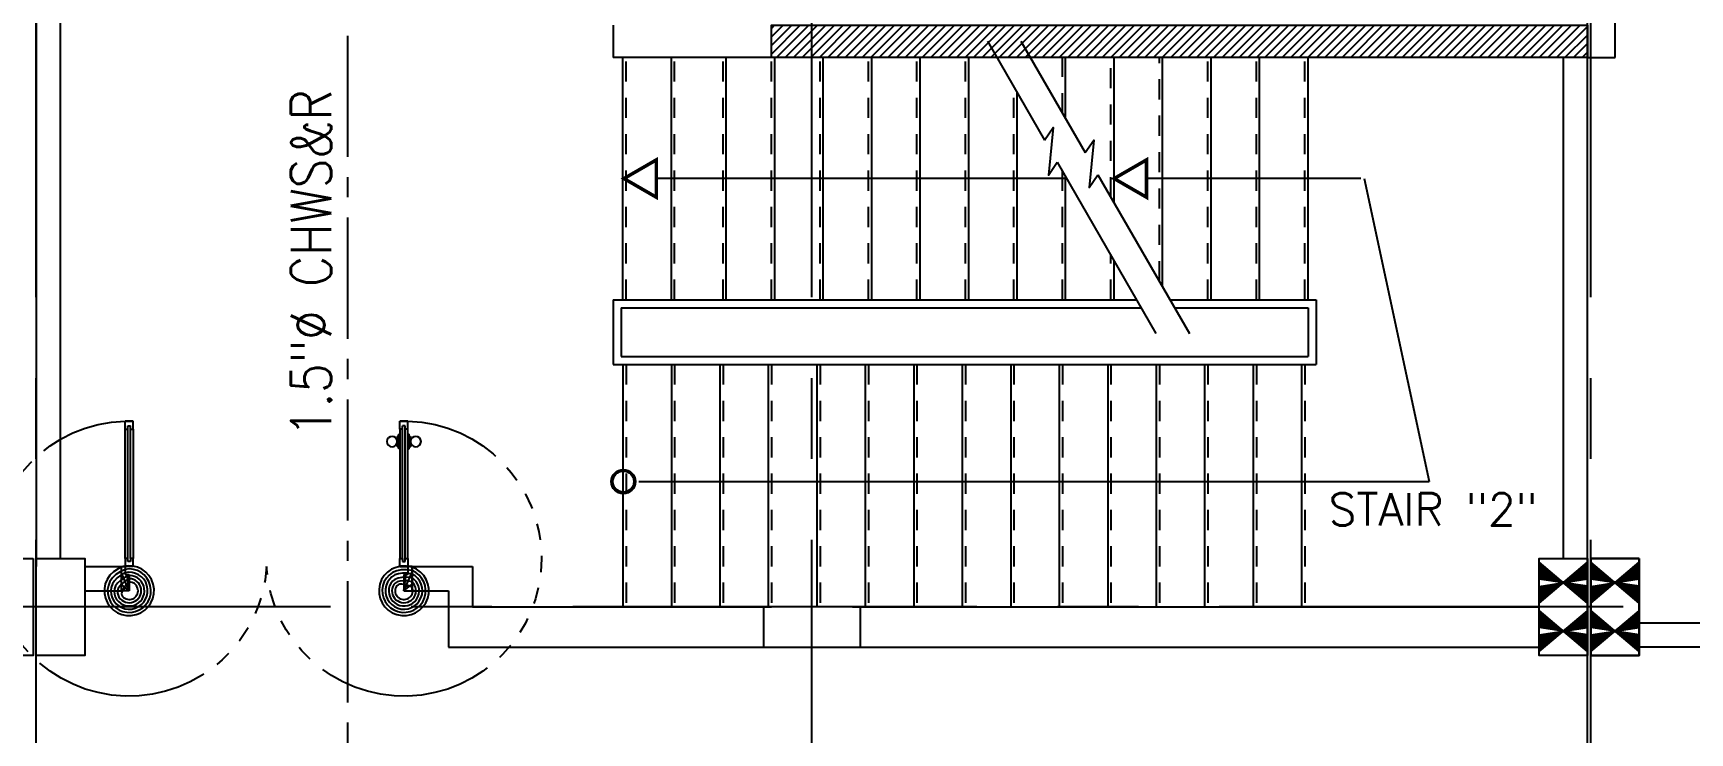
# Model space of a CAD drawing. Extents: x 417866242 to 417866861, y 43498051 to 43498155.
# Drawn here: x 417866821.67 to 417866831.92, y 43498112.86 to 43498117.19 of the extents above; entities that cross this region are included whole.
import ezdxf
from ezdxf.enums import TextEntityAlignment as Align

# ---------------------------------------------------------------- set-up
doc = ezdxf.new("R2010")
doc.units = 0
doc.header["$MEASUREMENT"] = 0
for name, pattern in [('CENTER2', [1.125, 0.75, -0.125, 0.125, -0.125]), ('CENTERX2', [4, 2.5, -0.5, 0.5, -0.5]), ('HIDDEN', [0.375, 0.25, -0.125]), ('HIDDEN2', [0.1875, 0.125, -0.0625])]:
    doc.linetypes.add(name, pattern=pattern)
doc.layers.get('0').update_dxf_attribs({"linetype": 'CONTINUOUS'})
for name, color, linetype in [('AC-CH', 6, 'CENTER2'), ('AC-CHT', 2, 'CONTINUOUS'), ('AXES', 11, 'CENTERX2'), ('COL', 11, 'CONTINUOUS'), ('DOOR', 11, 'CONTINUOUS'), ('HAT', 11, 'CONTINUOUS'), ('RM-NAME', 11, 'CONTINUOUS'), ('STR', 11, 'CONTINUOUS'), ('WALL', 11, 'CONTINUOUS')]:
    doc.layers.add(name, color=color, linetype=linetype)
doc.styles.add('KHRS2', font='ROMANS.shx', dxfattribs={"height": 200})
doc.styles.add('ROMANS', font='ROMANS.shx', dxfattribs={"width": 0.6})

# ---------------------------------------------------------------- blocks, each defined once
blk = doc.blocks.new('A$C272A55A0')
at = {"layer": 'DOOR', "color": 0, "linetype": 'ByBlock'}
for p, q in [((-0.0001203324354719371, 900.3541752648598), (-0.0001203324500238523, 1050.354175264831)), ((49.99987966756453, 1050.354175264918), (-0.0001203324354719371, 1050.354175264918)), ((49.99987966756453, 950.354175264918), (49.99987966756453, 1050.354175264918)), ((1749.999879667535, 950.354175264918), (1749.999879667535, 1050.354175264918)), ((1749.999879667535, 1050.354175264918), (1799.999879667535, 1050.354175264918)), ((1799.999879667535, 1050.354175264918), (1799.999879667535, 900.354175264918)), ((24.99987966756453, 950.354175264918), (49.99987966756453, 950.354175264918)), ((24.99987966756453, 900.354175264918), (24.99987966756453, 950.354175264918)), ((1774.999879667535, 950.354175264918), (1749.999879667535, 950.354175264918)), ((1774.999879667535, 900.354175264918), (1774.999879667535, 950.354175264918)), ((-0.0001203324354719371, 900.354175264918), (24.99987966756453, 900.354175264918)), ((74.99987966756453, 900.354175264918), (24.99987966756453, 900.354175264918)), ((24.99987966756453, 850.354175264918), (24.99987966756453, 900.354175264918)), ((41.99987966756453, 850.354175264918), (24.99987966756453, 850.354175264918)), ((57.99987966756453, 870.354175264918), (41.99987966756453, 870.354175264918)), ((41.99987966756453, 870.354175264918), (41.99987966756453, 850.354175264918)), ((57.99987966756453, 850.354175264918), (57.99987966756453, 870.354175264918)), ((74.99987966756453, 850.354175264918), (57.99987966756453, 850.354175264918)), ((74.99987966756453, 900.354175264918), (74.99987966756453, 850.354175264918)), ((1724.999879667535, 900.354175264918), (1774.999879667535, 900.354175264918)), ((1724.999879667535, 900.354175264918), (1724.999879667535, 850.354175264918)), ((1724.999879667535, 850.354175264918), (1741.999879667535, 850.354175264918)), ((1741.999879667535, 870.354175264918), (1757.999879667535, 870.354175264918)), ((1741.999879667535, 850.354175264918), (1741.999879667535, 870.354175264918)), ((1757.999879667535, 870.354175264918), (1757.999879667535, 850.354175264918)), ((1757.999879667535, 850.354175264918), (1774.999879667535, 850.354175264918)), ((1799.999879667535, 900.354175264918), (1774.999879667535, 900.354175264918)), ((1774.999879667535, 850.354175264918), (1774.999879667535, 900.354175264918)), ((1717.799879667495, 160.1117180435103), (1708.799879667495, 160.1117180435103)), ((1708.799879667495, 95.31171804352198), (1708.799879667495, 160.1117180435103)), ((1724.999879667535, 172.7117180435162), (1717.799879667495, 172.7117180435162)), ((1717.799879667495, 172.7117180435162), (1717.799879667495, 82.71171804351616)), ((1717.799879667495, 95.31171804352198), (1717.799879667495, 160.1117180435103)), ((1774.999879667535, 172.7117180435162), (1782.199879667576, 172.7117180435162)), ((1782.199879667576, 172.7117180435162), (1782.199879667576, 82.71171804351616)), ((1782.199879667576, 160.1117180435103), (1791.199879667576, 160.1117180435103)), ((1782.199879667576, 95.31171804352198), (1782.199879667576, 160.1117180435103)), ((1791.199879667576, 95.31171804352198), (1791.199879667576, 160.1117180435103)), ((24.99987966756453, 50.35417526491801), (41.99987966753542, 50.35417526491801)), ((24.99987966756453, 50.35417526491801), (24.99987966756453, 0.3541752649180125)), ((24.99987966756453, 0.3541752649180125), (74.99987966756453, 0.3541752649180125)), ((74.99987966756453, 0.3541752649180125), (24.99987966756453, 0.3541752649180125)), ((41.99987966753542, 50.35417526491801), (41.99987966753542, 30.35417526491801)), ((41.99987966756453, 30.35417526491801), (57.99987966756453, 30.35417526491801)), ((57.99987966756453, 50.35417526491801), (74.99987966756453, 50.35417526491801)), ((57.99987966756453, 50.35417526491801), (57.99987966756453, 30.35417526491801)), ((74.99987966756453, 50.35417526491801), (74.99987966704066, 0.3541752648889087)), ((1717.799879667495, 95.31171804352198), (1708.799879667495, 95.31171804352198)), ((1724.999879667535, 82.71171804351616), (1717.799879667495, 82.71171804351616)), ((1741.999879667535, 50.35417526491801), (1724.999879667535, 50.35417526491801)), ((1724.999879667535, 50.35417526491801), (1724.999879668059, 0.3541752648889087)), ((1774.999879667535, 0.3541752649180125), (1724.999879667535, 0.3541752649180125)), ((1724.999879667535, 0.3541752649180125), (1774.999879667535, 0.3541752649180125)), ((1741.999879667535, 50.35417526491801), (1741.999879667535, 30.35417526491801)), ((1757.999879667535, 30.35417526491801), (1741.999879667535, 30.35417526491801)), ((1774.999879667535, 50.35417526491801), (1757.999879667565, 50.35417526491801)), ((1757.999879667565, 50.35417526491801), (1757.999879667565, 30.35417526491801)), ((1774.999879667535, 82.71171804351616), (1782.199879667576, 82.71171804351616)), ((1774.999879667535, 50.35417526491801), (1774.999879667535, 0.3541752649180125)), ((1782.199879667576, 95.31171804352198), (1791.199879667576, 95.31171804352198))]:
    blk.add_line(p, q, dxfattribs=at)
at = {"layer": 'DOOR', "color": 9, "linetype": 'ByBlock'}
for p, q in [((49.99987966756453, 1050.354175264918), (-0.0001203324354719371, 1010.208440949064)), ((49.99987966756453, 1050.354175264918), (-0.0001203324354719371, 936.6442452724732)), ((49.99987966756453, 1050.354175264918), (36.64259362407029, 950.354175264918)), ((1749.999879667535, 1050.354175264918), (1799.999879667535, 1010.208440949064)), ((1749.999879667535, 1050.354175264918), (1799.999879667535, 936.6442452724732)), ((1749.999879667535, 1050.354175264918), (1763.35716571103, 950.354175264918))]:
    blk.add_line(p, q, dxfattribs=at)
at = {"layer": 'DOOR', "linetype": 'ByBlock'}
for p, q in [((24.99987966756453, 850.354175264918), (24.99987966756453, 50.35417526491801)), ((41.99987966756453, 850.354175264918), (41.99987966753542, 50.35417526491801)), ((57.99987966756453, 850.354175264918), (57.99987966756453, 50.35417526491801)), ((74.99987966756453, 50.35417526491801), (74.99987966756453, 850.354175264918)), ((1724.999879667535, 50.35417526491801), (1724.999879667535, 850.354175264918)), ((1741.999879667535, 850.354175264918), (1741.999879667535, 50.35417526491801)), ((1757.999879667535, 850.354175264918), (1757.999879667565, 50.35417526491801)), ((1774.999879667535, 850.354175264918), (1774.999879667535, 50.35417526491801))]:
    blk.add_line(p, q, dxfattribs=at)
at = {"layer": 'DOOR', "color": 0, "linetype": 'ByBlock'}
for centre in [(1676.468935452576, 127.7117180435162), (1823.530823882553, 127.7117180435162)]:
    blk.add_circle(centre, 32.39999999998526, dxfattribs=at)
at = {"layer": 'DOOR', "color": 9, "linetype": 'ByBlock'}
for centre, radius, start, end in [((49.99987966756453, 1050.354175264918), 54.40195781277725, 203.2073828919769, 270), ((49.99987966756453, 1050.354175264918), 34.40195781277725, 180, 270), ((49.99987966756453, 1050.354175264918), 14.40195781277725, 180, 270), ((1749.999879667535, 1050.354175264918), 14.40195781277725, 270, 0), ((1749.999879667535, 1050.354175264918), 34.40195781277725, 270, 0), ((1749.999879667535, 1050.354175264918), 54.40195781277725, 270, 336.7926171080232), ((49.99987966756453, 1050.354175264918), 74.40195781277725, 227.7764264168309, 270), ((49.99987966756453, 1050.354175264918), 94.40195781277725, 238.0181880330829, 270), ((49.99987966756453, 1050.354175264918), 114.4019578127773, 244.083841882062, 257.3774258712915), ((49.99987966756453, 1050.354175264918), 134.4019578127773, 248.1598493930308, 259.2800236451595), ((1749.999879667535, 1050.354175264918), 74.40195781277725, 270, 312.2235735831691), ((1749.999879667535, 1050.354175264918), 94.40195781277725, 270, 301.9818119669171), ((1749.999879667535, 1050.354175264918), 114.4019578127773, 282.6225741287084, 295.916158117938), ((1749.999879667535, 1050.354175264918), 134.4019578127773, 280.7199763548405, 291.8401506069692), ((49.99987966756453, 1050.354175264918), 154.4019578127773, 251.1052885492919, 256.2857707775486), ((1749.999879667535, 1050.354175264918), 154.4019578127773, 283.7142292224514, 288.8947114507081)]:
    blk.add_arc(centre, radius, start, end, dxfattribs=at)
at = {"layer": 'DOOR', "linetype": 'HIDDEN', "ltscale": 0.5}
for centre, radius, start, end in [((49.99987966756453, 851.395841931575), 851.4087845464003, 268.3173765331032, 3.296482377102192), ((1749.999879667521, 851.3958419315459), 851.4087845463584, 176.7035176228957, 271.6826234668978)]:
    blk.add_arc(centre, radius, start, end, dxfattribs=at)
at = {"layer": 'WALL', "linetype": 'ByBlock'}
blk.add_line((1799.999879667565, 900.3541752650344), (1799.99987966755, 1050.354175265005), dxfattribs=at)
blk = doc.blocks.new('*X78')
at = {"color": 0}
for p, q in [((61359.22208648539, 153159.3599540289), (61539.59610626817, 153339.7339738117)), ((61359.22208648538, 153212.3929626179), (61486.56309767918, 153339.7339738117)), ((61359.22208648537, 153265.4259712069), (61433.53008909019, 153339.7339738117)), ((61359.22208648537, 153318.4589797959), (61380.4970805012, 153339.7339738117)), ((61392.62911485726, 153139.7339738118), (61592.62911485717, 153339.7339738117)), ((61445.66212344625, 153139.7339738118), (61645.66212344616, 153339.7339738117)), ((61498.69513203524, 153139.7339738118), (61698.69513203515, 153339.7339738117)), ((61551.72814062423, 153139.7339738118), (61751.72814062415, 153339.7339738117)), ((61604.76114921322, 153139.7339738118), (61804.76114921314, 153339.7339738117)), ((61657.79415780221, 153139.7339738118), (61857.79415780213, 153339.7339738117)), ((61710.8271663912, 153139.7339738118), (61910.82716639112, 153339.7339738117)), ((61763.86017498019, 153139.7339738118), (61963.86017498012, 153339.7339738117)), ((61816.89318356918, 153139.7339738118), (62016.8931835691, 153339.7339738117)), ((61869.92619215817, 153139.7339738118), (62069.9261921581, 153339.7339738117)), ((61922.95920074716, 153139.7339738118), (62122.95920074709, 153339.7339738117)), ((61975.99220933615, 153139.7339738118), (62175.99220933608, 153339.7339738117)), ((62029.02521792514, 153139.7339738118), (62229.02521792507, 153339.7339738117)), ((62082.05822651413, 153139.7339738118), (62282.05822651407, 153339.7339738117)), ((62135.09123510312, 153139.7339738118), (62335.09123510306, 153339.7339738117)), ((62188.12424369211, 153139.7339738118), (62388.12424369205, 153339.7339738117)), ((62241.1572522811, 153139.7339738118), (62441.15725228105, 153339.7339738117)), ((62294.19026087009, 153139.7339738118), (62494.19026087003, 153339.7339738117)), ((62347.22326945908, 153139.7339738118), (62547.22326945903, 153339.7339738117)), ((62400.25627804807, 153139.7339738118), (62600.25627804802, 153339.7339738117)), ((62453.28928663706, 153139.7339738118), (62653.28928663702, 153339.7339738117)), ((62506.32229522605, 153139.7339738118), (62706.322295226, 153339.7339738117)), ((62559.35530381504, 153139.7339738118), (62759.355303815, 153339.7339738117)), ((62612.38831240403, 153139.7339738118), (62812.38831240399, 153339.7339738117)), ((62665.42132099302, 153139.7339738118), (62865.42132099298, 153339.7339738117)), ((62718.45432958201, 153139.7339738118), (62918.45432958197, 153339.7339738117)), ((62771.48733817101, 153139.7339738118), (62971.48733817097, 153339.7339738117)), ((62824.52034675999, 153139.7339738118), (63024.52034675996, 153339.7339738117)), ((62877.55335534898, 153139.7339738118), (63077.55335534895, 153339.7339738117)), ((62930.58636393797, 153139.7339738118), (63130.58636393795, 153339.7339738117)), ((62983.61937252696, 153139.7339738118), (63183.61937252693, 153339.7339738117)), ((63036.65238111596, 153139.7339738118), (63236.65238111593, 153339.7339738117)), ((63089.68538970494, 153139.7339738118), (63289.68538970492, 153339.7339738117)), ((63142.71839829393, 153139.7339738118), (63342.71839829391, 153339.7339738117)), ((63195.75140688293, 153139.7339738118), (63395.7514068829, 153339.7339738117)), ((63248.78441547191, 153139.7339738118), (63448.7844154719, 153339.7339738117)), ((63301.81742406091, 153139.7339738118), (63501.81742406089, 153339.7339738117)), ((63354.8504326499, 153139.7339738118), (63554.85043264988, 153339.7339738117)), ((63407.88344123888, 153139.7339738118), (63607.88344123888, 153339.7339738117)), ((63460.91644982788, 153139.7339738118), (63660.91644982787, 153339.7339738118)), ((63513.94945841686, 153139.7339738118), (63713.94945841686, 153339.7339738118)), ((63566.98246700585, 153139.7339738118), (63766.98246700585, 153339.7339738118)), ((63620.01547559485, 153139.7339738118), (63820.01547559485, 153339.7339738118)), ((63673.04848418383, 153139.7339738117), (63873.04848418383, 153339.7339738118)), ((63726.08149277283, 153139.7339738117), (63926.08149277283, 153339.7339738118)), ((63779.11450136182, 153139.7339738117), (63979.11450136182, 153339.7339738118)), ((63832.1475099508, 153139.7339738117), (64032.14750995081, 153339.7339738118)), ((63885.1805185398, 153139.7339738117), (64085.1805185398, 153339.7339738118)), ((63938.21352712878, 153139.7339738117), (64138.2135271288, 153339.7339738118)), ((63991.24653571778, 153139.7339738117), (64191.24653571779, 153339.7339738118)), ((64044.27954430677, 153139.7339738117), (64244.27954430678, 153339.7339738118)), ((64097.31255289575, 153139.7339738117), (64297.31255289578, 153339.7339738118)), ((64150.34556148475, 153139.7339738117), (64350.34556148477, 153339.7339738118)), ((64203.37857007374, 153139.7339738117), (64403.37857007376, 153339.7339738118)), ((64256.41157866273, 153139.7339738117), (64456.41157866275, 153339.7339738118)), ((64309.44458725172, 153139.7339738117), (64509.44458725175, 153339.7339738118)), ((64362.4775958407, 153139.7339738117), (64562.47759584073, 153339.7339738118)), ((64415.5106044297, 153139.7339738117), (64615.51060442973, 153339.7339738118)), ((64468.54361301869, 153139.7339738117), (64668.54361301872, 153339.7339738118)), ((64521.57662160768, 153139.7339738117), (64721.57662160771, 153339.7339738118)), ((64574.60963019667, 153139.7339738117), (64774.6096301967, 153339.7339738118)), ((64627.64263878566, 153139.7339738117), (64827.6426387857, 153339.7339738118)), ((64680.67564737465, 153139.7339738117), (64880.67564737469, 153339.7339738118)), ((64733.70865596364, 153139.7339738117), (64933.70865596368, 153339.7339738118)), ((64786.74166455263, 153139.7339738117), (64986.74166455268, 153339.7339738118)), ((64839.77467314162, 153139.7339738117), (65039.77467314167, 153339.7339738118)), ((64892.80768173061, 153139.7339738117), (65092.80768173066, 153339.7339738118)), ((64945.8406903196, 153139.7339738117), (65145.84069031965, 153339.7339738118)), ((64998.87369890859, 153139.7339738117), (65198.87369890865, 153339.7339738118)), ((65051.90670749758, 153139.7339738117), (65251.90670749763, 153339.7339738118)), ((65104.93971608657, 153139.7339738117), (65304.93971608663, 153339.7339738118)), ((65157.97272467556, 153139.7339738117), (65357.97272467562, 153339.7339738118)), ((65211.00573326455, 153139.7339738117), (65411.00573326461, 153339.7339738118)), ((65264.03874185354, 153139.7339738117), (65464.0387418536, 153339.7339738118)), ((65317.07175044253, 153139.7339738117), (65517.0717504426, 153339.7339738118)), ((65370.10475903152, 153139.7339738117), (65570.10475903159, 153339.7339738118)), ((65423.13776762051, 153139.7339738117), (65623.13776762059, 153339.7339738118)), ((65476.1707762095, 153139.7339738117), (65676.17077620958, 153339.7339738118)), ((65529.20378479849, 153139.7339738117), (65729.20378479856, 153339.7339738118)), ((65582.23679338748, 153139.7339738117), (65782.23679338756, 153339.7339738118)), ((65635.26980197646, 153139.7339738117), (65835.26980197655, 153339.7339738118)), ((65688.30281056547, 153139.7339738117), (65888.30281056554, 153339.7339738118)), ((65741.33581915445, 153139.7339738117), (65941.33581915454, 153339.7339738118)), ((65794.36882774344, 153139.7339738117), (65994.36882774353, 153339.7339738118)), ((65847.40183633243, 153139.7339738117), (66047.40183633252, 153339.7339738118)), ((65900.43484492142, 153139.7339738117), (66100.43484492152, 153339.7339738118)), ((65953.46785351042, 153139.7339738117), (66153.4678535105, 153339.7339738118)), ((66006.5008620994, 153139.7339738117), (66206.50086209949, 153339.7339738118)), ((66059.53387068839, 153139.7339738117), (66259.5338706885, 153339.7339738118)), ((66112.56687927738, 153139.7339738117), (66312.56687927748, 153339.7339738118)), ((66165.59988786637, 153139.7339738117), (66365.59988786647, 153339.7339738118)), ((66218.63289645537, 153139.7339738117), (66409.2220864852, 153330.3231638415)), ((66271.66590504436, 153139.7339738117), (66409.2220864852, 153277.2901552526)), ((66324.69891363334, 153139.7339738117), (66409.2220864852, 153224.2571466636)), ((66377.73192222233, 153139.7339738117), (66409.2220864852, 153171.2241380746))]:
    blk.add_line(p, q, dxfattribs=at)
blk = doc.blocks.new('C5V')
at = {"layer": 'HAT'}
h = blk.add_hatch(dxfattribs=at)
h.set_pattern_fill('ANSI31', color=256, scale=300, style=0)
h.set_pattern_definition([(45, (-249196.1822811713, -54711.00533739357), (-26.51650429449553, 26.51650429449553), [])])
h.paths.add_polyline_path([(-19.9999999999709, 600.0000000000073), (-320, 600.0000000000073), (-320.0000000000291, 299.99999999992), (-19.99999999991269, 299.99999999992)])
h.paths.add_polyline_path([(-19.9999999999709, 299.9999999999127), (-320, 299.9999999999127), (-320, 7.275957614183426e-12), (-19.99999999994179, 7.275957614183426e-12)])
h = blk.add_hatch(dxfattribs=at)
h.set_pattern_fill('ANSI31', color=256, scale=300, style=0)
h.set_pattern_definition([(45, (-248876.1822811713, -54711.00533739358), (-26.51650429449553, 26.51650429449553), [])])
h.paths.add_polyline_path([(300.0000000000582, 600), (2.91038304567337e-11, 600), (0, 299.9999999999127), (300.0000000001164, 299.9999999999127)])
h.paths.add_polyline_path([(300.0000000000582, 299.9999999999054), (2.91038304567337e-11, 299.9999999999054), (2.91038304567337e-11, 0), (300.0000000000873, 0)])
at = {"layer": 'COL'}
for points in [[(-19.99999999994179, 600.0000000000073), (-19.99999999994179, 7.275957614183426e-12), (-320.0000000000291, 7.275957614183426e-12), (-320.0000000000291, 600.0000000000073)], [(300.0000000000873, 600), (300.0000000000873, 0), (0, 0), (0, 600)]]:
    blk.add_lwpolyline(points, close=True, dxfattribs=at)

msp = doc.modelspace()

# ---------------------------------------------------------------- hatches: boundary and pattern name
at = {"layer": 'HAT'}
h = msp.add_hatch(dxfattribs=at)
h.set_pattern_fill('ANSI31', color=256, scale=0.3, style=0)
h.set_pattern_definition([(45, (417866437.9232469, 43498071.50875666), (-0.02651650429449553, 0.02651650429449554), [])])
h.paths.add_polyline_path([(417866826.4884785, 43498113.63975666), (417866826.1884785, 43498113.63975666), (417866826.1884785, 43498113.38975666), (417866826.4884785, 43498113.38975666)])
h.paths.add_polyline_path([(417866826.7884785, 43498113.63975666), (417866826.4884785, 43498113.63975666), (417866826.4884785, 43498113.38975666), (417866826.7884785, 43498113.38975666)])

# ---------------------------------------------------------------- linework, layer by layer
at = {"layer": 'AC-CH'}
msp.add_line((417866823.6134721, 43498120.54863261), (417866823.6134721, 43498112.15612842), dxfattribs=at)
at = {"layer": 'AXES'}
for p, q in [((417866826.4884786, 43498075.55546302), (417866826.4884786, 43498154.36813814)), ((417866821.6884786, 43498075.55546302), (417866821.6884786, 43498153.69219407)), ((417866831.2884786, 43498075.55546302), (417866831.2884786, 43498153.68293497)), ((417866831.3084787, 43498075.55546302), (417866831.3084787, 43498153.68293497)), ((417866847.5084786, 43498113.63975666), (417866778.4170337, 43498113.63975666))]:
    msp.add_line(p, q, dxfattribs=at)
at = {"layer": 'COL'}
for points in [[(417866831.2884785, 43498117.23975666), (417866831.2884785, 43498117.03975666), (417866826.2384785, 43498117.03975666), (417866826.2384785, 43498117.23975666)], [(417866826.1884785, 43498113.63975666), (417866826.1884785, 43498113.38975666), (417866826.7884785, 43498113.38975666), (417866826.7884785, 43498113.63975666)]]:
    msp.add_lwpolyline(points, close=True, dxfattribs=at)
at = {"layer": 'STR'}
for p, q in [((417866827.5739819, 43498117.13923152), (417866827.9271932, 43498116.5274515)), ((417866827.7810328, 43498117.13923152), (417866828.1787038, 43498116.45044506)), ((417866825.3184786, 43498115.53975666), (417866825.3184786, 43498117.03975666)), ((417866825.6184786, 43498115.53975666), (417866825.6184786, 43498117.03975666)), ((417866825.9584786, 43498115.53975666), (417866825.9584786, 43498117.03975666)), ((417866826.2584786, 43498115.53975666), (417866826.2584786, 43498117.03975666)), ((417866826.5584786, 43498115.53975666), (417866826.5584786, 43498117.03975666)), ((417866826.8584786, 43498115.53975666), (417866826.8584786, 43498117.03975666)), ((417866827.1584786, 43498115.53975666), (417866827.1584786, 43498117.03975666)), ((417866827.4584786, 43498115.53975666), (417866827.4584786, 43498117.03975666)), ((417866828.0584786, 43498116.65868132), (417866828.0584786, 43498117.03975666)), ((417866828.3584786, 43498116.13906608), (417866828.3584786, 43498117.03975666)), ((417866828.6584786, 43498115.61945083), (417866828.6584786, 43498117.03975666)), ((417866828.9584786, 43498115.53975666), (417866828.9584786, 43498117.03975666)), ((417866829.2584786, 43498115.53975666), (417866829.2584786, 43498117.03975666)), ((417866829.5584786, 43498115.53975666), (417866829.5584786, 43498117.03975666)), ((417866827.7584786, 43498115.53975666), (417866827.7584786, 43498116.81967381)), ((417866828.0060561, 43498116.390857), (417866828.6173376, 43498115.33208647)), ((417866828.0584786, 43498115.53975666), (417866828.0584786, 43498116.30005857)), ((417866828.2575668, 43498116.31385057), (417866828.8243885, 43498115.33208647)), ((417866828.0584786, 43498116.28975666), (417866825.5251337, 43498116.28975666)), ((417866829.8848364, 43498116.28975666), (417866828.5584786, 43498116.28975666)), ((417866829.9048364, 43498116.28975666), (417866830.3084786, 43498114.41475666)), ((417866828.3584786, 43498115.53975666), (417866828.3584786, 43498115.78044333)), ((417866825.2584786, 43498115.53975666), (417866828.4974391, 43498115.53975666)), ((417866825.2584786, 43498115.53975666), (417866825.2584786, 43498115.13975666)), ((417866825.3084786, 43498115.48975666), (417866828.5263066, 43498115.48975666)), ((417866825.3084786, 43498115.48975666), (417866825.3084786, 43498115.18975665)), ((417866828.7044901, 43498115.53975666), (417866829.6084786, 43498115.53975666)), ((417866828.7333575, 43498115.48975666), (417866829.5584786, 43498115.48975666)), ((417866829.5584786, 43498115.48975666), (417866829.5584786, 43498115.18975665)), ((417866829.6084786, 43498115.53975666), (417866829.6084786, 43498115.13975666)), ((417866825.3084786, 43498115.18975665), (417866829.5584786, 43498115.18975665)), ((417866825.2584786, 43498115.13975666), (417866829.6084786, 43498115.13975666)), ((417866825.3184786, 43498115.13975666), (417866825.3184786, 43498113.63975666)), ((417866825.6184786, 43498115.13975666), (417866825.6184786, 43498113.63975666)), ((417866825.9184786, 43498115.13975666), (417866825.9184786, 43498113.63975666)), ((417866826.2184786, 43498115.13975666), (417866826.2184786, 43498113.63975666)), ((417866826.5184786, 43498115.13975666), (417866826.5184786, 43498113.63975666)), ((417866826.8184786, 43498115.13975666), (417866826.8184786, 43498113.63975666)), ((417866827.1184786, 43498115.13975666), (417866827.1184786, 43498113.63975666)), ((417866827.1184786, 43498115.13975666), (417866827.1184786, 43498113.63975666)), ((417866827.4184786, 43498115.13975666), (417866827.4184786, 43498113.63975666)), ((417866827.7184786, 43498115.13975666), (417866827.7184786, 43498113.63975666)), ((417866828.0184786, 43498115.13975666), (417866828.0184786, 43498113.63975666)), ((417866828.3184786, 43498115.13975666), (417866828.3184786, 43498113.63975666)), ((417866828.6184786, 43498115.13975666), (417866828.6184786, 43498113.63975666)), ((417866828.9184786, 43498115.13975666), (417866828.9184786, 43498113.63975666)), ((417866829.2184786, 43498115.13975666), (417866829.2184786, 43498113.63975666)), ((417866829.5184786, 43498115.13975666), (417866829.5184786, 43498113.63975666)), ((417866825.4164125, 43498114.41475666), (417866830.3084786, 43498114.41475666))]:
    msp.add_line(p, q, dxfattribs=at)
at = {"layer": 'STR', "linetype": 'HIDDEN2'}
for p, q in [((417866825.3384786, 43498115.53975666), (417866825.3384786, 43498117.03975666)), ((417866825.6384786, 43498115.53975666), (417866825.6384786, 43498117.03975666)), ((417866825.9384786, 43498115.53975666), (417866825.9384786, 43498117.03975666)), ((417866826.2384786, 43498115.53975666), (417866826.2384786, 43498117.03975666)), ((417866826.5384786, 43498115.53975666), (417866826.5384786, 43498117.03975666)), ((417866826.8384786, 43498115.53975666), (417866826.8384786, 43498117.03975666)), ((417866827.1384786, 43498115.53975666), (417866827.1384786, 43498117.03975666)), ((417866827.4384786, 43498115.53975666), (417866827.4384786, 43498117.03975666)), ((417866828.0384786, 43498116.69332233), (417866828.0384786, 43498117.03975666)), ((417866828.3384786, 43498116.17370709), (417866828.3384786, 43498117.03975666)), ((417866828.6384786, 43498115.65409185), (417866828.6384786, 43498117.03975666)), ((417866828.9384786, 43498115.53975666), (417866828.9384786, 43498117.03975666)), ((417866829.2384786, 43498115.53975666), (417866829.2384786, 43498117.03975666)), ((417866829.5384786, 43498115.53975666), (417866829.5384786, 43498117.03975666)), ((417866827.7384786, 43498115.53975666), (417866827.7384786, 43498116.85431483)), ((417866828.0384786, 43498115.53975666), (417866828.0384786, 43498116.33469959)), ((417866828.3384786, 43498115.53975666), (417866828.3384786, 43498115.81508435)), ((417866825.3384786, 43498115.13975666), (417866825.3384786, 43498113.63975666)), ((417866825.6384786, 43498115.13975666), (417866825.6384786, 43498113.63975666)), ((417866825.9384786, 43498115.13975666), (417866825.9384786, 43498113.63975666)), ((417866826.2384786, 43498115.13975666), (417866826.2384786, 43498113.63975666)), ((417866826.5384786, 43498115.13975666), (417866826.5384786, 43498113.63975666)), ((417866826.8384786, 43498115.13975666), (417866826.8384786, 43498113.63975666)), ((417866827.1384786, 43498115.13975666), (417866827.1384786, 43498113.63975666)), ((417866827.1384786, 43498115.13975666), (417866827.1384786, 43498113.63975666)), ((417866827.4384786, 43498115.13975666), (417866827.4384786, 43498113.63975666)), ((417866827.7384786, 43498115.13975666), (417866827.7384786, 43498113.63975666)), ((417866828.0384786, 43498115.13975666), (417866828.0384786, 43498113.63975666)), ((417866828.3384786, 43498115.13975666), (417866828.3384786, 43498113.63975666)), ((417866828.6384786, 43498115.13975666), (417866828.6384786, 43498113.63975666)), ((417866828.9384786, 43498115.13975666), (417866828.9384786, 43498113.63975666)), ((417866829.2384786, 43498115.13975666), (417866829.2384786, 43498113.63975666)), ((417866829.5384786, 43498115.13975666), (417866829.5384786, 43498113.63975666))]:
    msp.add_line(p, q, dxfattribs=at)
at = {"layer": 'STR'}
for points in [[(417866827.9271932, 43498116.5274515), (417866827.9819276, 43498116.6049152), (417866827.9527168, 43498116.31055681), (417866828.0060561, 43498116.390857)], [(417866828.1787038, 43498116.45044506), (417866828.2334383, 43498116.52790877), (417866828.2042274, 43498116.23355038), (417866828.2575668, 43498116.31385057)]]:
    msp.add_lwpolyline(points, dxfattribs=at)
at = {"layer": 'STR', "const_width": 0.02151219134471617}
for points in [[(417866825.5251337, 43498116.1742866), (417866825.5251337, 43498116.40522671), (417866825.3251337, 43498116.28975666)], [(417866828.5584786, 43498116.1742866), (417866828.5584786, 43498116.40522671), (417866828.3584786, 43498116.28975666)]]:
    msp.add_lwpolyline(points, close=True, dxfattribs=at)
at = {"layer": 'STR'}
for radius in [0.07499999999999155, 0.065]:
    msp.add_circle((417866825.3214126, 43498114.41475666), radius, dxfattribs=at)
at = {"layer": 'WALL'}
for p, q in [((417866821.6884786, 43498119.38975666), (417866821.6884786, 43498113.88975666)), ((417866831.3084786, 43498117.03975666), (417866831.3084786, 43498119.38975666)), ((417866821.8384786, 43498113.93975665), (417866821.8384786, 43498119.28975666)), ((417866831.4584786, 43498117.03975666), (417866831.4584786, 43498119.18975665)), ((417866825.2575687, 43498117.23975666), (417866825.2575687, 43498117.03975666)), ((417866826.2384786, 43498117.03975666), (417866825.2575687, 43498117.03975666)), ((417866831.1384786, 43498113.93975665), (417866831.1384786, 43498117.03975666)), ((417866831.2884786, 43498113.88975666), (417866831.2884786, 43498117.03975666)), ((417866821.9884786, 43498113.88975666), (417866822.2134815, 43498113.88975666)), ((417866822.2134815, 43498113.88975666), (417866822.2134806, 43498113.73975666)), ((417866824.0134803, 43498113.88975666), (417866824.3884777, 43498113.88975666)), ((417866824.0134803, 43498113.88975666), (417866824.0134813, 43498113.73975666)), ((417866824.3884777, 43498113.88975666), (417866824.3884799, 43498113.63975666)), ((417866821.9884786, 43498113.73975666), (417866822.2134806, 43498113.73975666)), ((417866824.0134803, 43498113.73975666), (417866824.2384786, 43498113.73975666)), ((417866824.2384786, 43498113.73975666), (417866824.2384808, 43498113.38975666)), ((417866824.3884799, 43498113.63975666), (417866826.2384786, 43498113.63975666)), ((417866826.7384786, 43498113.63975666), (417866830.9884786, 43498113.63975666)), ((417866838.2584786, 43498113.53975666), (417866831.6084786, 43498113.53975666)), ((417866824.2384808, 43498113.38975666), (417866826.2400726, 43498113.38975666)), ((417866826.7384786, 43498113.38975666), (417866830.9884786, 43498113.38975666)), ((417866838.2584786, 43498113.38975666), (417866831.6084786, 43498113.38975666))]:
    msp.add_line(p, q, dxfattribs=at)
at = {"layer": 'WALL', "linetype": 'ByBlock'}
msp.add_line((417866831.2884786, 43498117.03975666), (417866831.4584786, 43498117.03975666), dxfattribs=at)
at = {"layer": 'WALL', "linetype": 'ByBlock', "ltscale": 0.3}
for points in [[(417866821.9884786, 43498113.33975665), (417866821.6884786, 43498113.33975665), (417866821.6884786, 43498113.93975665), (417866821.9884786, 43498113.93975665)], [(417866831.2884786, 43498113.33975665), (417866830.9884786, 43498113.33975665), (417866830.9884786, 43498113.93975665), (417866831.2884786, 43498113.93975665)], [(417866831.6084786, 43498113.93975665), (417866831.3084786, 43498113.93975665), (417866831.3084786, 43498113.33975665), (417866831.6084786, 43498113.33975665)], [(417866826.1884786, 43498113.38975666), (417866826.7884786, 43498113.38975666), (417866826.7884786, 43498113.63975666), (417866826.1884786, 43498113.63975666)]]:
    msp.add_lwpolyline(points, close=True, dxfattribs=at)

# ---------------------------------------------------------------- block references
at = {"layer": 'COL', "linetype": 'ByBlock', "xscale": 0.0009999871253967285, "yscale": 0.001000002026557922, "zscale": 0.001}
for p in [(417866821.6884785, 43498113.33975666), (417866831.3084785, 43498113.33975666)]:
    msp.add_blockref('C5V', p, dxfattribs=at)
at = {"layer": 'DOOR', "color": 0, "linetype": 'ByBlock', "xscale": -0.0009999871253967285, "yscale": 0.001000002026557922, "zscale": 0.001, "rotation": 180}
msp.add_blockref('A$C272A55A0', (417866822.2134807, 43498114.79011083), dxfattribs=at)
at = {"layer": 'HAT', "xscale": 0.0009999871253967285, "yscale": 0.001000002026557922, "zscale": 0.001}
msp.add_blockref('*X78', (417866764.8792564, 43497963.90002269), dxfattribs=at)

# ---------------------------------------------------------------- texts
at = {"layer": 'AC-CHT', "style": 'KHRS2', "width": 0.85}
msp.add_text('1.5"%%C CHWS&R', height=0.25, rotation=90, dxfattribs=at).set_placement((417866823.3890169, 43498115.76595309), align=Align.MIDDLE)
at = {"layer": 'RM-NAME', "style": 'ROMANS'}
msp.add_text('STAIR "2"', height=0.2, dxfattribs=at).set_placement((417866830.3328335, 43498114.24308947), align=Align.MIDDLE)

doc.saveas('drawing.dxf')
